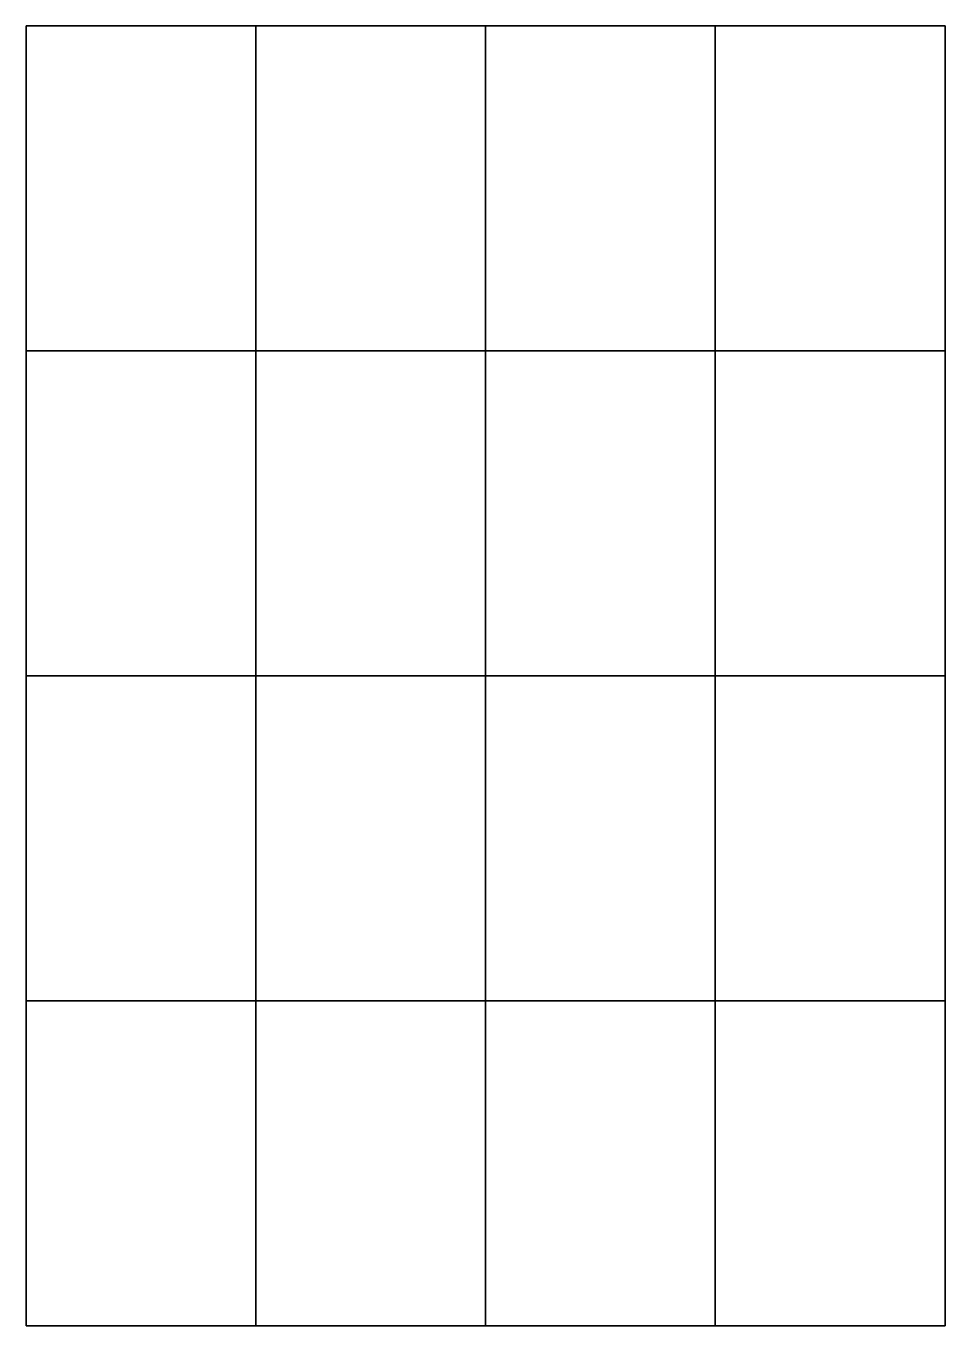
# Model space of a CAD drawing. Header units: inches. Extents: x 201585 to 225365, y 1598878 to 1613111.
# Drawn here: x 215690 to 225365, y 1599426 to 1613111 of the extents above; entities that cross this region are included whole.
import ezdxf

# ---------------------------------------------------------------- set-up
doc = ezdxf.new("R2010")
doc.units = ezdxf.units.IN
doc.header["$LTSCALE"] = 15
doc.header["$MEASUREMENT"] = 0
for name, color, linetype in [('CHAINAGE', 7, 'Continuous'), ('text2', 7, 'Continuous'), ('WUA13', 3, 'Continuous')]:
    doc.layers.add(name, color=color, linetype=linetype)

# ---------------------------------------------------------------- blocks, each defined once
blk = doc.blocks.new('ao')
at = {"layer": 'CHAINAGE', "color": 2, "linetype": 'Continuous', "lineweight": -2}
for points in [[(-594, 420), (-594, 210), (-297, 210), (-297, 420), (-594, 420)], [(-297, 420), (-297, 210), (0, 210), (0, 420), (-297, 420)], [(0, 420), (0, 210), (297, 210), (297, 420), (0, 420)], [(297, 420), (297, 210), (594, 210), (594, 420), (297, 420)], [(-594, 210), (-594, 0), (-297, 0), (-297, 210), (-594, 210)], [(-297, 210), (-297, 0), (0, 0), (0, 210), (-297, 210)], [(0, 210), (0, 0), (297, 0), (297, 210), (0, 210)], [(297, 210), (297, 0), (594, 0), (594, 210), (297, 210)], [(-594, 0), (-594, -210), (-297, -210), (-297, 0), (-594, 0)], [(-297, 0), (-297, -210), (0, -210), (0, 0), (-297, 0)], [(0, 0), (0, -210), (297, -210), (297, 0), (0, 0)], [(297, 0), (297, -210), (594, -210), (594, 0), (297, 0)], [(-594, -210), (-594, -420), (-297, -420), (-297, -210), (-594, -210)], [(-297, -210), (-297, -420), (0, -420), (0, -210), (-297, -210)], [(0, -210), (0, -420), (297, -420), (297, -210), (0, -210)], [(297, -210), (297, -420), (594, -420), (594, -210), (297, -210)]]:
    blk.add_lwpolyline(points, dxfattribs=at)
at = {"layer": 'text2', "color": 1}
blk.add_lwpolyline([(-594, 420), (0, 420), (0, -420), (-594, -420)], close=True, dxfattribs=at)
at = {"layer": 'text2', "color": 3}
blk.add_lwpolyline([(-594, 420), (594.0625, 420), (594.0625, -420), (-594, -420)], close=True, dxfattribs=at)
blk = doc.blocks.new('A$C4ebd8b72')
at = {"layer": 'text2', "color": 1, "xscale": 10.47129268125182, "yscale": 10.47129268125182, "zscale": 10.47129268125182, "rotation": 270}
blk.add_blockref('ao', (2957, 8660), dxfattribs=at)

msp = doc.modelspace()

# ---------------------------------------------------------------- block references
at = {"layer": 'WUA13', "xscale": 1.1, "yscale": 1.1, "zscale": 1.1}
msp.add_blockref('A$C4ebd8b72', (217275, 1596743), dxfattribs=at)

doc.saveas('drawing.dxf')
